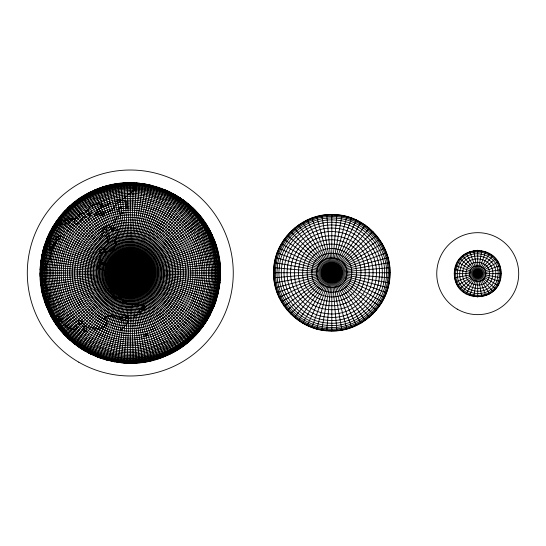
<?xml version="1.0" encoding="UTF-8"?>
<svg xmlns="http://www.w3.org/2000/svg" width="546" height="546" viewBox="0 0 546 546"><rect width="100%" height="100%" fill="white"/><g stroke="black" fill="none" stroke-linecap="round" stroke-linejoin="round"><path stroke-width="0.82" d="M95.031 189.96C49.611 207.821 26.85 265.649 47.857 309.698C66.346 354.245 123.43 376.153 166.98 355.426C211.52 336.937 233.435 279.845 212.708 236.302C194.219 191.755 137.128 169.847 93.584 190.574L166.98 355.426L175.368 351.092M220.4 276.146L220.454 273M49.16 299.358L49.324 296.212M127.129 363.172L133.429 182.828M113.93 246.833L113.855 248.648L110.626 251.174L108.845 250.805C79.75 278.924 122.597 323.293 151.72 295.195C180.808 267.076 137.967 222.707 108.845 250.805M273.56 272.747C272.823 241.625 300.675 213.773 331.804 214.51C362.926 213.773 390.786 241.625 390.049 272.747C390.786 303.876 362.926 331.729 331.804 330.992C300.675 331.729 272.823 303.876 273.56 272.747L390.049 272.747M40.165 269.854L40.602 263.575M96.779 212.558L96.901 210.224C129.996 191.537 176.078 205.624 193.059 239.619C211.746 272.713 197.659 318.796 163.657 335.776C130.569 354.463 84.487 340.376 67.506 306.381C48.812 273.287 62.906 227.204 96.901 210.224M123.99 363.008L136.575 182.992M107.03 320.666C132.187 333.736 166.175 322.038 177.948 296.246C191.018 271.096 179.313 237.107 153.528 225.334C128.371 212.264 94.39 223.962 82.617 249.754C69.547 274.904 81.245 308.893 107.03 320.666C107.705 326.863 100.396 329.702 95.318 328.951L93.386 327.696L90.868 327.245C61.35 306.92 54.238 262.039 76.037 233.586C96.355 204.067 141.243 196.956 169.69 218.755C199.215 239.08 206.327 283.961 184.528 312.414C164.203 341.933 119.321 349.044 90.868 327.245M326.726 330.774L336.882 214.728M454.272 273.655C454.436 242.956 501.01 242.956 501.173 273.655C501.01 304.347 454.436 304.347 454.272 273.655L501.173 273.655M120.85 362.728L139.715 183.272M86.794 326.706L86.357 331.285L83.217 331.122M42.738 251.174L217.827 294.826L219.956 282.425M108.709 243.311C148.232 215.513 190.499 273.689 151.849 302.689C112.326 330.487 70.059 272.311 108.709 243.311L108.743 239.83M117.724 362.346L142.84 183.654L149.031 184.801L152.095 185.51L108.456 360.544L105.426 359.678M114.298 292.049C139.285 313.001 171.239 274.925 146.267 253.951C121.273 232.999 89.326 271.075 114.298 292.049L113.015 296.758L114.687 296.116C145.011 316.543 176.167 270.345 145.871 249.884C115.554 229.456 84.391 275.655 114.687 296.116L114.715 297.904L115.595 298.437L117.192 297.618M49.16 246.642L52.314 233.217M115.793 245.755L116.537 242.124C157.46 224.652 184.398 285.155 144.028 303.876C103.098 321.348 76.16 260.845 116.537 242.124M114.612 361.855L145.946 184.145M321.69 330.105L341.919 215.39M473.648 296.744L481.797 250.559M108.934 268.461C102.43 296.171 146.301 305.494 151.631 277.539C158.128 249.829 114.264 240.506 108.934 268.461L110.299 269.478L110.101 270.877L107.289 268.946L107.623 267.349L103.924 263.923L99.201 264.087L100.744 259.848L99.904 258.183M82.398 217.922L82.071 219.458C73.28 224.488 68.079 234.439 63.595 243.311C59.801 251.849 57.664 261.118 57.33 270.454C56.572 290.001 64.128 309.684 77.771 323.703C104.156 352.457 153.617 353.317 180.985 325.505C209.732 299.126 210.599 249.665 182.787 222.297C156.409 193.543 106.941 192.683 79.573 220.495M149.038 184.746L111.52 361.254L114.626 361.8M139.503 309.991L139.175 311.534L140.192 312.742L139.81 314.264M109.323 239.455C153.904 212.544 194.977 278.269 151.242 306.545C106.654 333.456 65.588 267.731 109.323 239.455L109.746 235.961L107.05 234.336L106.593 228.453C130.078 215.192 162.776 225.184 174.829 249.31C188.09 272.795 178.092 305.494 153.965 317.547C130.487 330.808 97.782 320.816 85.736 296.69C72.468 273.205 82.466 240.506 106.593 228.453M42.786 251.187L44.526 245.134M316.728 329.006L346.874 216.489M106.374 234.739C85.606 246.997 78.726 276.788 92.021 296.908C104.279 317.676 134.07 324.549 154.19 311.261C174.959 299.003 181.832 269.212 168.537 249.092C156.286 228.324 126.495 221.451 106.374 234.739L105.822 236.739L107.214 237.483L108.197 243.693M105.412 359.732L155.153 186.268M132.971 303.74L132.535 305.248L131.893 303.815M49.645 246.799C34.125 290.54 61.971 342.908 106.914 354.497C150.143 368.093 200.402 340.24 211.78 296.369C225.375 253.139 197.515 202.88 153.651 191.503C131.832 185.155 107.528 188.138 87.886 199.577C78.494 205.009 70.154 212.251 63.472 220.802C59.835 225.471 56.682 230.514 54.074 235.831C52.334 240.376 49.044 244.888 49.863 249.938C36.452 292.601 63.937 342.185 107.221 353.412C149.877 366.83 199.467 339.346 210.695 296.062C224.113 253.399 196.621 203.815 153.337 192.588C110.681 179.17 61.097 206.654 49.863 249.938L52.361 246.171L54.074 245.263C68.134 203.16 119.963 180.084 160.661 197.809C201.249 213.022 222.727 263.616 205.473 303.378C190.261 343.966 139.667 365.445 99.904 348.191C79.716 340.124 63.159 323.56 55.091 303.378C51.208 293.748 49.195 283.381 49.188 273C49.195 267.335 49.788 261.677 50.962 256.142C51.474 251.344 54.627 246.983 53.856 242.124C69.315 200.867 120.741 179.04 161.159 196.574C202.416 212.039 224.242 263.459 206.702 303.876C191.243 345.133 139.824 366.96 99.406 349.426C58.149 333.961 36.316 282.541 53.856 242.124M102.402 358.811L158.163 187.189M111.227 288.984L110.681 290.649L111.957 291.974L112.633 292.601L113.971 291.769M216.039 300.866L213.889 306.777M103.795 216.202L104.334 214.728C95.796 209.562 88.316 218.086 82.269 223.28C75.328 229.989 69.813 238.158 66.196 247.106C59.193 264.257 59.541 284.213 67.138 301.112C81.593 336.077 127.034 352.614 160.579 335.121C195.018 319.451 209.957 273.471 191.305 240.554C174.447 206.681 127.969 193.352 95.721 213.145M99.42 357.787L161.138 188.213M311.882 327.477L351.72 218.018M469.703 295.686L485.742 251.617M50.962 234.309C71.785 188.193 134.944 170.086 177.047 198.157C219.704 223.171 231.859 285.701 201.679 324.877C173.751 365.683 110.524 373.45 73.553 340.608C54.566 324.815 42.834 300.757 42.083 276.078C41.653 263.766 43.837 251.372 48.451 239.94C51.617 232.5 54.634 223.58 62.66 220.168C89.974 183.32 147.693 176.228 183.108 205.378C219.963 232.692 227.047 290.417 197.898 325.832C170.591 362.68 112.865 369.772 77.45 340.622C40.602 313.308 33.511 255.583 62.66 220.168M96.485 356.654L164.08 189.346M52.982 231.9C74.338 188.998 133.21 172.12 174.051 197.181C215.165 219.54 230.521 276.856 206.095 316.776C183.258 358.899 123.833 373.717 83.886 347.242C63.943 334.882 49.44 314.175 44.649 291.202C39.53 269.055 44.881 245.953 55.439 226.235L58.381 224.502C83.32 185.422 141.018 174.201 178.781 201.099C217.861 226.037 229.074 283.736 202.184 321.498C177.245 360.578 119.547 371.799 81.784 344.901C42.697 319.963 31.484 262.264 58.381 224.502M76.74 224.795L77.771 222.297M47.905 236.322L46.676 239.223L213.936 306.797M93.584 355.426L166.98 190.574L169.806 191.953M60.053 238.745C40.793 275.812 58.033 325.88 96.028 343.229C133.088 362.489 183.163 345.249 200.512 307.255C219.772 270.188 202.525 220.12 164.537 202.771C127.471 183.511 77.402 200.751 60.053 238.745L56.852 240.308L55.091 242.622L54.75 245.509L52.525 247.734L49.761 258.804L46.519 264.196L46.826 267.165L45.625 268.564L43.68 268.461L42.056 271.458L40.964 274.556L42.24 279.156M307.186 325.539L356.415 219.963M90.732 354.095L169.833 191.905M49.236 233.47L50.662 230.665M59.944 235.599C38.998 272.679 54.784 324.31 92.881 343.338C129.962 364.284 181.593 348.498 200.621 310.401C221.56 273.321 205.774 221.69 167.683 202.662C130.603 181.716 78.972 197.502 59.944 235.599L56.798 237.162L56.798 238.732L55.59 238.172M53.003 226.563C30.433 263.158 38.855 314.905 72.427 341.946C105.228 370.625 158.729 369.69 190.506 339.885C223.464 311.397 229.989 258.285 204.9 222.672C181.811 186.978 132.152 172.877 93.639 190.697M89.305 207.425L90.042 206.033M87.92 352.661L172.638 193.339M99.754 255.378L99.16 256.449L100.171 257.657M209.896 315.335L205.037 323.423M112.619 285.831L113.459 284.35L112.708 283.149L113.718 281.804C101.781 260.456 135.817 242.363 146.847 264.196C158.777 285.544 124.747 303.637 113.718 281.804M88.363 219.349L89.653 217.083M113.93 228.071C89.701 236.2 76.003 265.568 85.353 289.353C93.482 313.581 122.85 327.279 146.635 317.929C170.864 309.8 184.562 280.432 175.211 256.647C167.083 232.419 137.715 218.721 113.93 228.071L112.653 231.477L111.602 228.992L108.961 227.279M175.396 194.861L85.169 351.139L82.48 349.495L178.092 196.485M302.682 323.191L360.926 222.311M465.997 293.96L489.448 253.344M113.479 226.829L112.374 228.672L110.572 226.563L109.234 225.73L107.03 225.334L105.992 227.313L102.86 229.122L103.542 233.36L101.399 233.251M52.955 226.535L59.227 217.485L201.378 328.549M128.064 315.295L127.232 316.632L125.71 316.496L125.123 315.035M129.491 318.1L127.778 320.741L127.641 323.375L126.672 324.617L124.741 325.744M79.825 347.802L180.733 198.198M298.396 320.461L365.213 225.041M55.501 222.563L56.429 221.287M77.245 345.993L183.313 200.007M100.239 249.529L99.44 250.594L101.058 253.289L99.16 253.556M89.735 208.108L87.974 210.278C78.221 214.51 71.308 223.833 65.39 232.453C60.203 240.766 56.634 250.068 54.928 259.712C51.29 279.9 56.258 301.426 68.38 317.977C91.571 351.665 142.786 359.78 175.252 334.903C208.947 311.711 217.055 260.49 192.185 228.023C168.994 194.335 117.772 186.22 85.306 211.097M113.896 222.563L115.315 220.809M115.704 204.422L116.714 203.221M72.284 342.117L188.274 203.883M294.362 317.369L369.239 228.132M462.646 291.619L492.792 255.692M136.179 314.946C113.841 318.666 90.916 301.392 88.336 278.897C84.616 256.559 101.89 233.633 124.386 231.054C146.717 227.334 169.649 244.608 172.229 267.103C175.948 289.441 158.668 312.367 136.179 314.946L133.429 318.004M61.207 215.042L65.418 210.36M74.693 222.945C47.195 251.972 49.843 302.6 80.228 328.59C109.255 356.088 159.882 353.433 185.865 323.055C213.37 294.028 210.715 243.4 180.33 217.41C151.31 189.912 100.682 192.567 74.693 222.945L74.331 220.823L74.659 219.287L76.563 217.376L78.105 217.049L78.542 215.534L80.576 213.766L83.176 212.708M69.908 340.049L190.656 205.951M121.751 321.389L122.802 320.215M114.967 219.601C143.298 210.695 176.221 228.945 183.674 257.692C192.588 286.015 174.331 318.939 145.591 326.399C117.267 335.305 84.343 317.055 76.884 288.308C67.977 259.985 86.227 227.061 114.967 219.601L118.223 216.271C148.376 209.057 181.34 230.467 187.012 260.94C194.226 291.093 172.816 324.058 142.342 329.729C112.189 336.943 79.225 315.533 73.553 285.06C66.339 254.907 87.742 221.942 118.223 216.271M195.147 335.64L197.29 333.333M67.608 337.906L192.956 208.094M117.622 297.836L118.721 296.703L121.26 297.782L121.662 299.515M290.615 313.936L372.986 231.565M108.081 212.012L109.896 210.251C114.455 211.036 118.864 208.456 123.498 208.456C128.003 207.985 132.555 207.985 137.066 208.456C145.325 209.323 153.412 211.8 160.749 215.697C176.14 223.805 187.94 238.37 192.67 255.112C203.078 288.206 181.75 326.679 148.171 335.387C115.076 345.795 76.604 324.474 67.895 290.888C57.487 257.794 78.808 219.321 112.394 210.613L112.926 208.244L115.909 205.392M121.389 200.559L117.936 202.982M65.377 335.674L195.181 210.326M67.643 208.135L69.943 205.992M190.615 340.008L192.915 337.865M63.234 333.374L197.331 212.626M117.097 316.134L115.923 317.185L111.384 315.445L107.214 316.38L104.409 317.813L104.573 319.376L105.992 318.687L106.211 320.243M147.556 333.251C114.844 343.584 76.87 321.662 69.465 288.165C60.538 255.869 82.419 219.458 115.117 212.189C148.171 202.996 185.353 226.235 191.585 259.971C195.14 276.385 191.687 294.157 182.241 308.046C177.75 314.694 171.976 320.468 165.329 324.959C158.906 330.35 149.816 330.876 143.775 336.486M122.557 199.508L127.58 195.721M61.166 330.999L199.399 215.001M287.189 310.189L376.419 235.312M459.759 288.725L495.686 258.579M72.318 203.924L74.768 201.945L185.831 344.096L188.24 342.076M120.004 214.715L121.881 213.213C153.713 207.91 186.391 232.535 190.069 264.598C195.366 296.43 170.741 329.108 138.684 332.787C106.852 338.09 74.174 313.465 70.495 281.402C65.192 249.57 89.817 216.892 121.881 213.213M128.754 316.707L123.628 320.345M58.763 224.761L59.999 223.792L60.838 224.379L62.599 223.826M59.18 328.549L201.378 217.451L203.228 219.997M110.162 202.832L108.019 204.477L100.976 207.18L101.768 205.822L100.225 205.494L102.259 203.644L96.738 204.231M102.969 235.408L99.195 238.472L101.283 238.445M57.289 326.03L203.276 219.97M77.279 200.048L79.859 198.246M183.279 345.952L178.064 349.467M284.091 306.156L379.511 239.346M55.48 323.45L205.084 222.55M124.386 314.946L121.676 317.274L122.215 318.755L119.042 318.079L118.605 316.571M53.767 320.809L206.797 225.191M115.104 201.604C118.871 198.539 124.399 200.123 127.832 202.935L126.665 203.986L126.774 206.054L127.976 207.064L125.751 208.258M127.552 194.908L130.282 193.339L134.657 189.469L133.238 188.268M52.143 318.113L208.422 227.887M281.361 301.87L382.241 243.625M457.412 285.381L498.027 261.93M133.279 187.244L136.357 186.077C125.655 181.77 113.541 185.756 102.825 188.493C92.008 192.015 81.886 197.625 73.164 204.934C54.866 220.175 43.216 243.038 41.639 266.803C36.951 315.213 78.542 361.404 127.177 361.8C175.723 364.803 220.441 321.621 219.137 273C220.345 225.518 177.764 182.937 130.282 184.145M50.614 315.356L209.944 230.644M87.947 193.386L90.752 191.953M124.604 326.993L122.55 328.01L121.212 330.275L120.632 327.702M49.188 312.551L211.377 233.449M279.02 297.365L384.589 248.137M47.857 309.698L212.708 236.302L211.322 233.47M96.567 189.551C73.307 198.921 53.836 218.325 46.321 242.444C37.271 266.079 40.356 292.636 50.812 315.254M166.96 355.378L158.142 358.756M105.474 186.479C59.248 199.119 29.573 251.802 44.028 297.734C56.067 344.164 109.261 373.641 155.016 359.254C201.44 347.215 230.924 294.021 216.537 248.266C204.702 202.825 153.713 173.778 108.504 185.667M213.936 239.203L46.628 306.797L44.526 300.866M110.162 287.619L113.083 286.438M100.614 264.496L98.915 265.179L98.655 266.277L96.997 267.13L99.72 268.707L105.508 270.83M96.505 189.394L99.44 188.268M45.495 303.856L215.063 242.144M108.941 288.506L110.422 287.967M277.075 292.67L386.534 252.832M455.685 281.675L499.761 265.636M44.472 300.88L216.093 245.12M102.416 187.244L111.534 184.801L149.038 361.254L142.834 362.291L117.724 183.654L120.857 183.326M100.935 263.465L104.429 262.558L109.302 266.98M43.55 297.87L217.015 248.13M82.2 330.303L84.35 329.716L83.64 326.651L85.217 326.706L84.944 325.157M105.426 186.322L108.47 185.51L152.109 360.544L149.031 361.199M275.546 287.824L388.063 257.678M219.137 257.33L41.428 288.67L42.738 294.826L217.827 251.174M63.472 220.802L68.086 218.932L74.072 218.721L69.253 221.792L69.567 223.833L68.38 222.87L63.595 224.549M91.209 205.33L95.55 204.832M92.602 212.708L88.418 213.213L89.51 214.769L87.933 214.715M218.536 254.238L42.028 291.762L42.786 294.813M274.447 282.862L389.162 262.633M454.627 277.723L500.818 269.581M100.983 187.913C134.173 176.924 173.444 186.807 196.676 213.213C220.072 238.609 226.303 277.962 211.903 309.343C182.432 379.381 78.133 379.381 48.655 309.343M219.956 263.575L219.574 260.449L40.936 285.558L40.602 282.425M40.547 282.432L220.011 263.568M273.778 277.825L389.824 267.676M139.708 362.674L133.429 363.117M101.365 208.046L98.696 208.244L97.365 211.097C100.211 212.135 103.276 211.261 105.965 212.824M96.758 214.933L99.304 214.749L102.32 215.663M40.274 279.293L220.284 266.707M123.99 183.046L130.282 182.828M99.979 247.577L101.952 247.488M83.361 217.083L86.507 216.974M40.111 276.146L220.454 269.854M113.418 281.224L111.739 281.251L111.466 280.603L109.766 280.467M130.282 183.654C96.594 183.381 62.633 204.122 49.761 235.456L50.307 235.708M220.509 273L40.056 273L40.165 276.146M102.17 249.413L104.088 249.413L104.928 248.512L103.01 248.444M103.644 252.191L105.514 252.218L106.258 251.365L108.081 251.563M40.111 269.854L220.454 276.146M127.136 363.117L120.857 362.674M88.493 215.479L91.632 215.697M40.274 266.707L220.284 279.293M136.568 183.046L139.708 183.326M273.778 267.676L389.824 277.825M40.547 263.568L220.011 282.432M105.719 276.89L108.934 277.539M40.936 260.442L219.629 285.558M454.627 269.581L500.818 277.723M274.447 262.633L389.162 282.862M219.137 288.67L41.428 257.33L42.083 254.252L218.536 291.762M148.171 335.387L143.311 334.309M87.729 327.464L90.261 328.078M101.768 252.279L103.29 252.661M75.041 328.242L76.563 328.624M275.546 257.678L388.063 287.824M43.55 248.13L217.015 297.87M75.471 329.757C71.198 329.518 67.411 327.586 64.36 324.501M44.472 245.12L216.093 300.88M123.498 208.456L121.096 207.664L118.823 208.026L117.902 209.302L118.325 211.486L119.594 212.408L121.717 212.073L122.925 213.083M102.416 358.756L96.505 356.606M455.685 265.636L499.761 281.675M277.075 252.832L386.534 292.67M45.495 242.144L215.063 303.856M84.036 324.365L81.579 323.43L81.415 321.867L82.985 321.976L78.18 319.908L78.453 323.048L80.016 323.266L80.235 324.829L77.771 323.703M164.059 189.394L166.96 190.622M47.857 236.302L212.708 309.698M279.02 248.137L384.589 297.365M49.188 233.449L211.377 312.551M87.947 352.614L90.752 354.047M50.614 230.644L209.944 315.356M172.611 193.386L180.706 198.246M457.412 261.93L498.027 285.381M281.361 243.625L382.241 301.87M208.422 318.113L52.143 227.887L53.788 225.205L206.797 320.809M140.725 305.146L142.335 306.122L143.482 305.685L145.209 306.524L144.451 309.916L143.318 308.824L140.793 309.65L139.776 308.442M82.501 349.467L77.279 345.952M55.48 222.55L205.084 323.45M284.091 239.346L379.511 306.156M57.289 219.97L203.276 326.03M139.599 305.487L138.104 304.368L134.78 305.016L133.504 303.692M183.279 200.048L185.797 201.945L74.734 344.096L72.318 342.076M56.859 315.39L59.337 317.328M459.759 258.579L495.686 288.725M287.189 235.312L376.419 310.189M114.715 227.798L118.223 230.958C117.963 235.162 114.503 238.609 114.94 242.888M61.166 215.001L199.399 330.999M188.24 203.924L190.615 205.992M63.234 212.626L197.331 333.374M67.643 337.865L69.943 340.008M65.377 210.326L195.181 335.674M62.599 322.174L57.944 318.202L58.326 319.731L60.838 321.621L60.135 318.557M290.615 231.565L372.986 313.936M192.915 208.135L195.147 210.36M49.659 308.893L48.505 307.712L48.881 309.241M67.608 208.094L192.956 337.906M63.275 333.333L65.418 335.64M69.908 205.951L190.656 340.049M462.646 255.692L492.792 291.619M294.362 228.132L369.239 317.369M72.284 203.883L188.274 342.117M199.358 215.042L201.338 217.485M49.979 308.749L50.949 309.991L51.829 314.714M52.58 316.073L51.611 314.83L53.119 317.554L56.279 321.062L56.873 320.673L55.965 315.902M77.245 200.007L183.313 345.993M48.287 301.235L49.215 302.504L49.324 304.074L48.56 304.368L49.058 307.48L48.178 306.176M298.396 225.041L365.213 320.461M55.528 323.423L57.33 326.003M79.825 198.198L180.733 347.802M205.037 222.577L206.75 225.218M82.466 196.485L178.092 349.515M48.451 290.39L45.304 284.944M94.69 213.766L95.755 215.534M53.815 320.782L49.311 312.489L47.898 306.286M465.997 253.344L489.448 293.96M302.682 222.311L360.926 323.191M85.169 194.861L175.396 351.139M50.642 315.342L51.426 316.707L50.737 315.295M208.374 227.914L209.896 230.665M127.054 303.692L126.194 302.081L123.178 301.494L122.597 299.802M87.92 193.339L172.638 352.661M75.86 325.559L77.129 328.044M49.113 293.236L50.457 295.891M90.732 191.905L169.833 354.095M307.186 219.963L356.415 325.539M45.127 283.456L43.352 279.081M96.485 189.346L164.08 356.654M213.889 239.223L216.039 245.134M469.703 251.617L485.742 295.686M311.882 218.018L351.72 327.477M99.42 188.213L161.138 357.787M102.402 187.189L158.163 358.811M105.412 186.268L155.153 359.732M42.738 294.826L43.605 297.857M316.728 216.489L346.874 329.006M473.648 250.559L481.797 296.744M321.69 215.39L341.919 330.105M114.612 184.145L145.946 361.855M219.083 257.343L219.574 260.449M120.85 183.272L139.715 362.728M326.726 214.728L336.882 330.774M123.99 182.992L136.575 363.008M220.229 266.707L220.4 269.854M127.129 182.828L133.429 363.172M60.613 235.961L60.667 237.53M477.723 250.205L477.723 297.106M331.804 214.51L331.804 330.992M130.282 182.774L130.282 363.227M114.626 272.454C113.479 292.854 145.652 293.973 145.939 273.546C147.079 253.146 114.906 252.027 114.626 272.454M117.731 272.563C116.817 288.909 142.602 289.81 142.834 273.437C143.748 257.091 117.956 256.19 117.731 272.563M120.857 272.672C119.847 284.807 139.865 285.51 139.708 273.328C140.711 261.193 120.7 260.49 120.857 272.672M123.99 272.782C123.321 280.883 136.677 281.347 136.568 273.218C137.244 265.117 123.887 264.653 123.99 272.782M127.136 272.891C126.802 276.945 133.483 277.177 133.429 273.109C133.763 269.055 127.081 268.823 127.136 272.891M274.003 267.69C270.57 298.519 295.789 328.576 326.747 330.548C357.569 333.981 387.633 308.763 389.605 277.805C393.038 246.983 367.813 216.919 336.862 214.947C306.033 211.514 275.976 236.739 274.003 267.69M274.665 267.752C271.266 298.225 296.205 327.941 326.801 329.886C357.275 333.285 386.991 308.347 388.943 277.75C392.335 247.277 367.403 217.561 336.8 215.609C306.326 212.217 276.61 237.148 274.665 267.752M275.757 267.847C272.427 297.734 296.887 326.883 326.897 328.794C356.791 332.125 385.933 307.664 387.844 277.655C391.175 247.761 366.721 218.618 336.705 216.707C306.818 213.377 277.668 237.831 275.757 267.847M277.279 267.977C274.044 297.058 297.836 325.416 327.034 327.272C356.108 330.514 384.466 306.715 386.322 277.518C389.564 248.444 365.772 220.086 336.575 218.229C307.494 214.988 279.142 238.779 277.279 267.977M279.218 268.147C276.092 296.191 299.044 323.539 327.204 325.334C355.248 328.46 382.596 305.507 384.391 277.348C387.51 249.304 364.564 221.956 336.404 220.168C308.36 217.042 281.013 239.987 279.218 268.147M281.552 268.352C278.569 295.154 300.498 321.287 327.409 323C354.204 325.982 380.337 304.054 382.05 277.143C385.032 250.348 363.11 224.215 336.2 222.502C309.398 219.519 283.265 241.441 281.552 268.352M284.275 268.591C281.449 293.939 302.191 318.659 327.641 320.277C352.989 323.102 377.709 302.361 379.333 276.911C382.152 251.563 361.411 226.843 335.961 225.218C310.613 222.399 285.892 243.141 284.275 268.591M287.353 268.864C284.712 292.567 304.108 315.684 327.914 317.199C351.617 319.84 374.733 300.443 376.249 276.638C378.89 252.935 359.493 229.818 335.694 228.303C311.984 225.662 288.868 245.058 287.353 268.864M290.772 269.158C288.336 291.038 306.245 312.38 328.214 313.779C350.095 316.216 371.43 298.307 372.829 276.337C375.266 254.456 357.364 233.122 335.394 231.722C313.513 229.286 292.171 247.188 290.772 269.158M294.506 269.485C291.018 318.639 363.998 325.027 369.096 276.01C372.584 226.856 299.611 220.475 294.506 269.485M298.525 269.84C295.413 313.697 360.531 319.396 365.083 275.662C368.195 231.797 303.078 226.105 298.525 269.84M302.791 270.209C299.522 308.244 357.425 313.308 360.81 275.286C364.08 237.257 306.176 232.193 302.791 270.209M307.282 270.604C304.518 302.75 353.46 307.029 356.326 274.897C359.084 242.752 310.142 238.465 307.282 270.604M311.957 271.014C309.179 296.826 349.904 300.389 351.644 274.488C354.429 248.669 313.704 245.106 311.957 271.014M316.782 271.437C314.68 290.97 345.495 293.666 346.819 274.065C348.921 254.532 318.106 251.836 316.782 271.437M321.731 271.867C319.983 284.807 341.352 286.677 341.878 273.628C343.625 260.695 322.256 258.824 321.731 271.867M326.747 272.304C325.866 278.801 336.595 279.736 336.862 273.191C337.735 266.701 327.013 265.759 326.747 272.304M454.982 269.642C449.89 299.44 495.058 307.405 500.464 277.661C505.555 247.864 460.387 239.899 454.982 269.642M456.019 269.826C451.167 298.259 494.26 305.862 499.426 277.477C504.279 249.044 461.179 241.448 456.019 269.826M457.719 270.127C452.709 296.075 493.557 303.283 497.72 277.177C502.736 251.228 461.889 244.028 457.719 270.127M460.032 270.536C455.596 293.489 491.728 299.863 495.413 276.774C499.849 253.815 463.711 247.447 460.032 270.536M462.878 271.034C459.152 290.295 489.475 295.645 492.567 276.269C496.287 257.009 465.97 251.665 462.878 271.034M466.175 271.615C462.906 286.37 487.291 290.67 489.271 275.689C492.54 260.933 468.147 256.634 466.175 271.615M469.826 272.263C467.588 282.35 484.268 285.292 485.619 275.048C487.858 264.953 471.171 262.012 469.826 272.263M473.71 272.945C472.577 278.071 481.046 279.566 481.729 274.358C482.869 269.239 474.399 267.745 473.71 272.945M457.234 309.138A40.977 40.977 0 0 0 518.7 273.655A40.977 40.977 0 0 0 457.234 238.165A40.977 40.977 0 0 0 457.234 309.138M78.788 362.182A102.982 102.982 0 0 0 233.265 273A102.982 102.982 0 0 0 78.788 183.818A102.982 102.982 0 0 0 78.788 362.182"/></g></svg>
